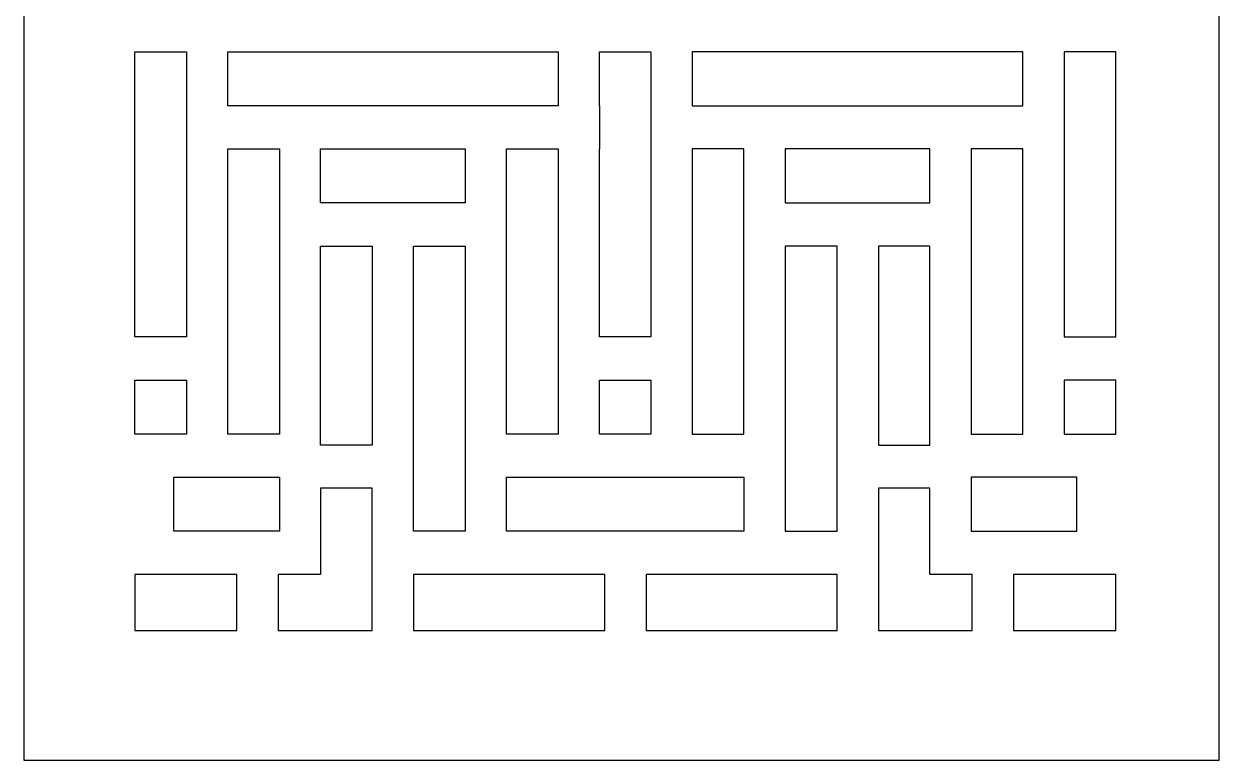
# Model space of a CAD drawing. Header units: centimetres. Extents: x -9.3 to 8.7, y -8.2 to 13.6.
# Drawn here: x 0.13 to 8.75, y -8.19 to -2.88 of the extents above; entities that cross this region are included whole.
import ezdxf

# ---------------------------------------------------------------- set-up
doc = ezdxf.new("R2010")
doc.units = ezdxf.units.CM
doc.header["$MEASUREMENT"] = 0
doc.layers.add('layer 1', color=7, linetype='Continuous')

msp = doc.modelspace()

# ---------------------------------------------------------------- linework, layer by layer
at = {"layer": 'layer 1', "color": 177}
for points, knots in [([(8.74546, 13.59895), (8.74546, 13.59895), (8.74546, 12.26156), (8.74546, 12.26156), (8.74546, 12.26156), (8.74546, 12.26156), (8.74546, 11.95036), (8.74546, 11.95036), (8.74546, 11.95036), (8.74546, 11.95036), (8.74546, 11.56136), (8.74546, 11.56136), (8.74546, 11.56136), (8.74546, 11.56136), (8.74546, 11.25016), (8.74546, 11.25016), (8.74546, 11.25016), (8.74546, 11.25016), (8.74546, 8.25796), (8.74546, 8.25796), (8.74546, 8.25796), (8.74546, 8.25796), (8.74546, 7.94675), (8.74546, 7.94675), (8.74546, 7.94675), (8.74546, 7.94675), (8.74546, 7.55775), (8.74546, 7.55775), (8.74546, 7.55775), (8.74546, 7.55775), (8.74546, 7.24655), (8.74546, 7.24655), (8.74546, 7.24655), (8.74546, 7.24655), (8.74546, -2.06965), (8.74546, -2.06965), (8.74546, -2.06965), (8.74546, -2.06965), (8.74546, -2.38085), (8.74546, -2.38085), (8.74546, -2.38085), (8.74546, -2.38085), (8.74546, -2.76985), (8.74546, -2.76985), (8.74546, -2.76985), (8.74546, -2.76985), (8.74546, -3.08105), (8.74546, -3.08105), (8.74546, -3.08105), (8.74546, -3.08105), (8.74546, -5.83635), (8.74546, -5.83635), (8.74546, -5.83635), (8.74546, -5.83635), (8.74546, -6.14755), (8.74546, -6.14755), (8.74546, -6.14755), (8.74546, -6.14755), (8.74546, -6.53656), (8.74546, -6.53656), (8.74546, -6.53656), (8.74546, -6.53656), (8.74546, -6.84776), (8.74546, -6.84776), (8.74546, -6.84776), (8.74546, -6.84776), (8.74546, -8.18514), (8.74546, -8.18514), (8.74546, -8.18514), (8.74546, -8.18514), (4.44342, -8.18514), (4.44342, -8.18514), (4.44342, -8.18514), (4.44342, -8.18514), (4.43558, -8.18514), (4.43558, -8.18514), (4.43558, -8.18514), (4.43558, -8.18514), (0.13354, -8.18514), (0.13354, -8.18514), (0.13354, -8.18514), (0.13354, -8.18514), (0.13354, -6.84776), (0.13354, -6.84776), (0.13354, -6.84776), (0.13354, -6.84776), (0.13354, -6.53656), (0.13354, -6.53656), (0.13354, -6.53656), (0.13354, -6.53656), (0.13354, -6.14755), (0.13354, -6.14755), (0.13354, -6.14755), (0.13354, -6.14755), (0.13354, -5.83635), (0.13354, -5.83635), (0.13354, -5.83635), (0.13354, -5.83635), (0.13354, -3.08105), (0.13354, -3.08105), (0.13354, -3.08105), (0.13354, -3.08105), (0.13354, -2.76985), (0.13354, -2.76985), (0.13354, -2.76985), (0.13354, -2.76985), (0.13354, -2.38085), (0.13354, -2.38085), (0.13354, -2.38085), (0.13354, -2.38085), (0.13354, -2.06965), (0.13354, -2.06965), (0.13354, -2.06965), (0.13354, -2.06965), (0.13354, 7.24655), (0.13354, 7.24655), (0.13354, 7.24655), (0.13354, 7.24655), (0.13354, 7.55775), (0.13354, 7.55775), (0.13354, 7.55775), (0.13354, 7.55775), (0.13354, 7.94675), (0.13354, 7.94675), (0.13354, 7.94675), (0.13354, 7.94675), (0.13354, 8.25796), (0.13354, 8.25796), (0.13354, 8.25796), (0.13354, 8.25796), (0.13354, 11.25016), (0.13354, 11.25016), (0.13354, 11.25016), (0.13354, 11.25016), (0.13354, 11.56136), (0.13354, 11.56136), (0.13354, 11.56136), (0.13354, 11.56136), (0.13354, 11.95036), (0.13354, 11.95036), (0.13354, 11.95036), (0.13354, 11.95036), (0.13354, 12.26156), (0.13354, 12.26156), (0.13354, 12.26156), (0.13354, 12.26156), (0.13354, 13.59895), (0.13354, 13.59895), (0.13354, 13.59895), (0.13354, 13.59895), (4.43558, 13.59895), (4.43558, 13.59895), (4.43558, 13.59895), (4.43558, 13.59895), (4.44342, 13.59895), (4.44342, 13.59895), (4.44342, 13.59895), (4.44342, 13.59895), (8.74546, 13.59895), (8.74546, 13.59895)], [0, 0, 0, 0, 0.0243902, 0.0243902, 0.0243902, 0.0243902, 0.0487805, 0.0487805, 0.0487805, 0.0487805, 0.0731707, 0.0731707, 0.0731707, 0.0731707, 0.097561, 0.097561, 0.097561, 0.097561, 0.1219512, 0.1219512, 0.1219512, 0.1219512, 0.1463415, 0.1463415, 0.1463415, 0.1463415, 0.1707317, 0.1707317, 0.1707317, 0.1707317, 0.195122, 0.195122, 0.195122, 0.195122, 0.2195122, 0.2195122, 0.2195122, 0.2195122, 0.2439024, 0.2439024, 0.2439024, 0.2439024, 0.2682927, 0.2682927, 0.2682927, 0.2682927, 0.2926829, 0.2926829, 0.2926829, 0.2926829, 0.3170732, 0.3170732, 0.3170732, 0.3170732, 0.3414634, 0.3414634, 0.3414634, 0.3414634, 0.3658537, 0.3658537, 0.3658537, 0.3658537, 0.3902439, 0.3902439, 0.3902439, 0.3902439, 0.4146341, 0.4146341, 0.4146341, 0.4146341, 0.4390244, 0.4390244, 0.4390244, 0.4390244, 0.4634146, 0.4634146, 0.4634146, 0.4634146, 0.4878049, 0.4878049, 0.4878049, 0.4878049, 0.5121951, 0.5121951, 0.5121951, 0.5121951, 0.5365854, 0.5365854, 0.5365854, 0.5365854, 0.5609756, 0.5609756, 0.5609756, 0.5609756, 0.5853659, 0.5853659, 0.5853659, 0.5853659, 0.6097561, 0.6097561, 0.6097561, 0.6097561, 0.6341463, 0.6341463, 0.6341463, 0.6341463, 0.6585366, 0.6585366, 0.6585366, 0.6585366, 0.6829268, 0.6829268, 0.6829268, 0.6829268, 0.7073171, 0.7073171, 0.7073171, 0.7073171, 0.7317073, 0.7317073, 0.7317073, 0.7317073, 0.7560976, 0.7560976, 0.7560976, 0.7560976, 0.7804878, 0.7804878, 0.7804878, 0.7804878, 0.804878, 0.804878, 0.804878, 0.804878, 0.8292683, 0.8292683, 0.8292683, 0.8292683, 0.8536585, 0.8536585, 0.8536585, 0.8536585, 0.8780488, 0.8780488, 0.8780488, 0.8780488, 0.902439, 0.902439, 0.902439, 0.902439, 0.9268293, 0.9268293, 0.9268293, 0.9268293, 0.9512195, 0.9512195, 0.9512195, 0.9512195, 1, 1, 1, 1]), ([(0.93197, -3.08105), (0.93197, -3.08105), (0.93197, -5.13615), (0.93197, -5.13615), (0.93197, -5.13615), (0.93197, -5.13615), (1.30425, -5.13615), (1.30425, -5.13615), (1.30425, -5.13615), (1.30425, -5.13615), (1.30425, -3.08105), (1.30425, -3.08105), (1.30425, -3.08105), (1.30425, -3.08105), (0.93197, -3.08105), (0.93197, -3.08105)], [0, 0, 0, 0, 0.2, 0.2, 0.2, 0.2, 0.4, 0.4, 0.4, 0.4, 0.6, 0.6, 0.6, 0.6, 1, 1, 1, 1]), ([(1.60223, -3.08105), (1.60223, -3.08105), (1.60223, -3.47005), (1.60223, -3.47005), (1.60223, -3.47005), (1.60223, -3.47005), (3.98369, -3.47005), (3.98369, -3.47005), (3.98369, -3.47005), (3.98369, -3.47005), (3.98369, -3.08105), (3.98369, -3.08105), (3.98369, -3.08105), (3.98369, -3.08105), (2.94039, -3.08105), (2.94039, -3.08105), (2.94039, -3.08105), (2.94039, -3.08105), (2.64242, -3.08105), (2.64242, -3.08105), (2.64242, -3.08105), (2.64242, -3.08105), (1.60223, -3.08105), (1.60223, -3.08105)], [0, 0, 0, 0, 0.1428571, 0.1428571, 0.1428571, 0.1428571, 0.2857143, 0.2857143, 0.2857143, 0.2857143, 0.4285714, 0.4285714, 0.4285714, 0.4285714, 0.5714286, 0.5714286, 0.5714286, 0.5714286, 0.7142857, 0.7142857, 0.7142857, 0.7142857, 1, 1, 1, 1]), ([(4.65122, -5.13615), (4.65122, -5.13615), (4.65122, -3.78126), (4.65122, -3.78126), (4.65122, -3.78126), (4.65122, -3.78126), (4.65044, -3.78126), (4.65044, -3.78126), (4.65044, -3.78126), (4.65044, -3.78126), (4.65044, -3.47005), (4.65044, -3.47005), (4.65044, -3.47005), (4.65044, -3.47005), (4.65122, -3.47005), (4.65122, -3.47005), (4.65122, -3.47005), (4.65122, -3.47005), (4.65122, -3.08105), (4.65122, -3.08105), (4.65122, -3.08105), (4.65122, -3.08105), (4.28167, -3.08105), (4.28167, -3.08105), (4.28167, -3.08105), (4.28167, -3.08105), (4.28167, -3.47005), (4.28167, -3.47005), (4.28167, -3.47005), (4.28167, -3.47005), (4.28245, -3.47005), (4.28245, -3.47005), (4.28245, -3.47005), (4.28245, -3.47005), (4.28245, -3.78126), (4.28245, -3.78126), (4.28245, -3.78126), (4.28245, -3.78126), (4.28167, -3.78126), (4.28167, -3.78126), (4.28167, -3.78126), (4.28167, -3.78126), (4.28167, -5.13615), (4.28167, -5.13615), (4.28167, -5.13615), (4.28167, -5.13615), (4.65122, -5.13615), (4.65122, -5.13615)], [0, 0, 0, 0, 0.0769231, 0.0769231, 0.0769231, 0.0769231, 0.1538462, 0.1538462, 0.1538462, 0.1538462, 0.2307692, 0.2307692, 0.2307692, 0.2307692, 0.3076923, 0.3076923, 0.3076923, 0.3076923, 0.3846154, 0.3846154, 0.3846154, 0.3846154, 0.4615385, 0.4615385, 0.4615385, 0.4615385, 0.5384615, 0.5384615, 0.5384615, 0.5384615, 0.6153846, 0.6153846, 0.6153846, 0.6153846, 0.6923077, 0.6923077, 0.6923077, 0.6923077, 0.7692308, 0.7692308, 0.7692308, 0.7692308, 0.8461538, 0.8461538, 0.8461538, 0.8461538, 1, 1, 1, 1]), ([(7.33066, -3.08105), (7.33066, -3.08105), (7.33066, -3.47005), (7.33066, -3.47005), (7.33066, -3.47005), (7.33066, -3.47005), (4.94919, -3.47005), (4.94919, -3.47005), (4.94919, -3.47005), (4.94919, -3.47005), (4.94919, -3.08105), (4.94919, -3.08105), (4.94919, -3.08105), (4.94919, -3.08105), (5.9925, -3.08105), (5.9925, -3.08105), (5.9925, -3.08105), (5.9925, -3.08105), (6.29047, -3.08105), (6.29047, -3.08105), (6.29047, -3.08105), (6.29047, -3.08105), (7.33066, -3.08105), (7.33066, -3.08105)], [0, 0, 0, 0, 0.1428571, 0.1428571, 0.1428571, 0.1428571, 0.2857143, 0.2857143, 0.2857143, 0.2857143, 0.4285714, 0.4285714, 0.4285714, 0.4285714, 0.5714286, 0.5714286, 0.5714286, 0.5714286, 0.7142857, 0.7142857, 0.7142857, 0.7142857, 1, 1, 1, 1]), ([(8.00091, -3.08105), (8.00091, -3.08105), (8.00091, -5.13615), (8.00091, -5.13615), (8.00091, -5.13615), (8.00091, -5.13615), (7.62864, -5.13615), (7.62864, -5.13615), (7.62864, -5.13615), (7.62864, -5.13615), (7.62864, -3.08105), (7.62864, -3.08105), (7.62864, -3.08105), (7.62864, -3.08105), (8.00091, -3.08105), (8.00091, -3.08105)], [0, 0, 0, 0, 0.2, 0.2, 0.2, 0.2, 0.4, 0.4, 0.4, 0.4, 0.6, 0.6, 0.6, 0.6, 1, 1, 1, 1]), ([(1.60223, -3.78126), (1.60223, -3.78126), (1.60223, -5.83635), (1.60223, -5.83635), (1.60223, -5.83635), (1.60223, -5.83635), (1.97411, -5.83635), (1.97411, -5.83635), (1.97411, -5.83635), (1.97411, -5.83635), (1.97411, -3.78126), (1.97411, -3.78126), (1.97411, -3.78126), (1.97411, -3.78126), (1.60223, -3.78126), (1.60223, -3.78126)], [0, 0, 0, 0, 0.2, 0.2, 0.2, 0.2, 0.4, 0.4, 0.4, 0.4, 0.6, 0.6, 0.6, 0.6, 1, 1, 1, 1]), ([(2.2717, -3.78126), (2.2717, -3.78126), (2.2717, -4.17026), (2.2717, -4.17026), (2.2717, -4.17026), (2.2717, -4.17026), (3.31305, -4.17026), (3.31305, -4.17026), (3.31305, -4.17026), (3.31305, -4.17026), (3.31305, -3.78126), (3.31305, -3.78126), (3.31305, -3.78126), (3.31305, -3.78126), (2.2717, -3.78126), (2.2717, -3.78126)], [0, 0, 0, 0, 0.2, 0.2, 0.2, 0.2, 0.4, 0.4, 0.4, 0.4, 0.6, 0.6, 0.6, 0.6, 1, 1, 1, 1]), ([(3.61103, -3.78126), (3.61103, -3.78126), (3.61103, -5.83635), (3.61103, -5.83635), (3.61103, -5.83635), (3.61103, -5.83635), (3.98369, -5.83635), (3.98369, -5.83635), (3.98369, -5.83635), (3.98369, -5.83635), (3.98369, -3.78126), (3.98369, -3.78126), (3.98369, -3.78126), (3.98369, -3.78126), (3.61103, -3.78126), (3.61103, -3.78126)], [0, 0, 0, 0, 0.2, 0.2, 0.2, 0.2, 0.4, 0.4, 0.4, 0.4, 0.6, 0.6, 0.6, 0.6, 1, 1, 1, 1]), ([(5.32186, -3.78126), (5.32186, -3.78126), (5.32186, -5.83635), (5.32186, -5.83635), (5.32186, -5.83635), (5.32186, -5.83635), (4.94919, -5.83635), (4.94919, -5.83635), (4.94919, -5.83635), (4.94919, -5.83635), (4.94919, -3.78126), (4.94919, -3.78126), (4.94919, -3.78126), (4.94919, -3.78126), (5.32186, -3.78126), (5.32186, -3.78126)], [0, 0, 0, 0, 0.2, 0.2, 0.2, 0.2, 0.4, 0.4, 0.4, 0.4, 0.6, 0.6, 0.6, 0.6, 1, 1, 1, 1]), ([(6.66119, -3.78126), (6.66119, -3.78126), (6.66119, -4.17026), (6.66119, -4.17026), (6.66119, -4.17026), (6.66119, -4.17026), (5.61983, -4.17026), (5.61983, -4.17026), (5.61983, -4.17026), (5.61983, -4.17026), (5.61983, -3.78126), (5.61983, -3.78126), (5.61983, -3.78126), (5.61983, -3.78126), (6.66119, -3.78126), (6.66119, -3.78126)], [0, 0, 0, 0, 0.2, 0.2, 0.2, 0.2, 0.4, 0.4, 0.4, 0.4, 0.6, 0.6, 0.6, 0.6, 1, 1, 1, 1]), ([(7.33066, -3.78126), (7.33066, -3.78126), (7.33066, -5.83635), (7.33066, -5.83635), (7.33066, -5.83635), (7.33066, -5.83635), (6.95878, -5.83635), (6.95878, -5.83635), (6.95878, -5.83635), (6.95878, -5.83635), (6.95878, -3.78126), (6.95878, -3.78126), (6.95878, -3.78126), (6.95878, -3.78126), (7.33066, -3.78126), (7.33066, -3.78126)], [0, 0, 0, 0, 0.2, 0.2, 0.2, 0.2, 0.4, 0.4, 0.4, 0.4, 0.6, 0.6, 0.6, 0.6, 1, 1, 1, 1]), ([(2.64242, -4.48146), (2.64242, -4.48146), (2.2717, -4.48146), (2.2717, -4.48146), (2.2717, -4.48146), (2.2717, -4.48146), (2.2717, -5.91571), (2.2717, -5.91571), (2.2717, -5.91571), (2.2717, -5.91571), (2.64242, -5.91571), (2.64242, -5.91571), (2.64242, -5.91571), (2.64242, -5.91571), (2.64242, -4.48146), (2.64242, -4.48146)], [0, 0, 0, 0, 0.2, 0.2, 0.2, 0.2, 0.4, 0.4, 0.4, 0.4, 0.6, 0.6, 0.6, 0.6, 1, 1, 1, 1]), ([(2.94039, -6.53656), (2.94039, -6.53656), (3.31305, -6.53656), (3.31305, -6.53656), (3.31305, -6.53656), (3.31305, -6.53656), (3.31305, -6.3934), (3.31305, -6.3934), (3.31305, -6.3934), (3.31305, -6.3934), (3.31305, -6.14755), (3.31305, -6.14755), (3.31305, -6.14755), (3.31305, -6.14755), (3.31305, -5.83635), (3.31305, -5.83635), (3.31305, -5.83635), (3.31305, -5.83635), (3.31305, -4.48146), (3.31305, -4.48146), (3.31305, -4.48146), (3.31305, -4.48146), (2.94039, -4.48146), (2.94039, -4.48146), (2.94039, -4.48146), (2.94039, -4.48146), (2.94039, -6.53656), (2.94039, -6.53656)], [0, 0, 0, 0, 0.125, 0.125, 0.125, 0.125, 0.25, 0.25, 0.25, 0.25, 0.375, 0.375, 0.375, 0.375, 0.5, 0.5, 0.5, 0.5, 0.625, 0.625, 0.625, 0.625, 0.75, 0.75, 0.75, 0.75, 1, 1, 1, 1]), ([(5.9925, -6.53656), (5.9925, -6.53656), (5.61983, -6.53656), (5.61983, -6.53656), (5.61983, -6.53656), (5.61983, -6.53656), (5.61983, -6.3934), (5.61983, -6.3934), (5.61983, -6.3934), (5.61983, -6.3934), (5.61983, -6.14755), (5.61983, -6.14755), (5.61983, -6.14755), (5.61983, -6.14755), (5.61983, -5.83635), (5.61983, -5.83635), (5.61983, -5.83635), (5.61983, -5.83635), (5.61983, -4.48146), (5.61983, -4.48146), (5.61983, -4.48146), (5.61983, -4.48146), (5.9925, -4.48146), (5.9925, -4.48146), (5.9925, -4.48146), (5.9925, -4.48146), (5.9925, -6.53656), (5.9925, -6.53656)], [0, 0, 0, 0, 0.125, 0.125, 0.125, 0.125, 0.25, 0.25, 0.25, 0.25, 0.375, 0.375, 0.375, 0.375, 0.5, 0.5, 0.5, 0.5, 0.625, 0.625, 0.625, 0.625, 0.75, 0.75, 0.75, 0.75, 1, 1, 1, 1]), ([(6.29047, -4.48146), (6.29047, -4.48146), (6.66119, -4.48146), (6.66119, -4.48146), (6.66119, -4.48146), (6.66119, -4.48146), (6.66119, -5.91571), (6.66119, -5.91571), (6.66119, -5.91571), (6.66119, -5.91571), (6.29047, -5.91571), (6.29047, -5.91571), (6.29047, -5.91571), (6.29047, -5.91571), (6.29047, -4.48146), (6.29047, -4.48146)], [0, 0, 0, 0, 0.2, 0.2, 0.2, 0.2, 0.4, 0.4, 0.4, 0.4, 0.6, 0.6, 0.6, 0.6, 1, 1, 1, 1]), ([(1.30425, -5.83635), (1.30425, -5.83635), (1.30425, -5.44735), (1.30425, -5.44735), (1.30425, -5.44735), (1.30425, -5.44735), (0.93197, -5.44735), (0.93197, -5.44735), (0.93197, -5.44735), (0.93197, -5.44735), (0.93197, -5.83635), (0.93197, -5.83635), (0.93197, -5.83635), (0.93197, -5.83635), (1.30425, -5.83635), (1.30425, -5.83635)], [0, 0, 0, 0, 0.2, 0.2, 0.2, 0.2, 0.4, 0.4, 0.4, 0.4, 0.6, 0.6, 0.6, 0.6, 1, 1, 1, 1]), ([(4.65122, -5.83635), (4.65122, -5.83635), (4.65122, -5.44735), (4.65122, -5.44735), (4.65122, -5.44735), (4.65122, -5.44735), (4.28167, -5.44735), (4.28167, -5.44735), (4.28167, -5.44735), (4.28167, -5.44735), (4.28167, -5.83635), (4.28167, -5.83635), (4.28167, -5.83635), (4.28167, -5.83635), (4.65122, -5.83635), (4.65122, -5.83635)], [0, 0, 0, 0, 0.2, 0.2, 0.2, 0.2, 0.4, 0.4, 0.4, 0.4, 0.6, 0.6, 0.6, 0.6, 1, 1, 1, 1]), ([(7.62864, -5.83635), (7.62864, -5.83635), (7.62864, -5.44735), (7.62864, -5.44735), (7.62864, -5.44735), (7.62864, -5.44735), (8.00091, -5.44735), (8.00091, -5.44735), (8.00091, -5.44735), (8.00091, -5.44735), (8.00091, -5.83635), (8.00091, -5.83635), (8.00091, -5.83635), (8.00091, -5.83635), (7.62864, -5.83635), (7.62864, -5.83635)], [0, 0, 0, 0, 0.2, 0.2, 0.2, 0.2, 0.4, 0.4, 0.4, 0.4, 0.6, 0.6, 0.6, 0.6, 1, 1, 1, 1]), ([(1.60223, -6.14755), (1.60223, -6.14755), (1.30425, -6.14755), (1.30425, -6.14755), (1.30425, -6.14755), (1.30425, -6.14755), (1.21322, -6.14755), (1.21322, -6.14755), (1.21322, -6.14755), (1.21322, -6.14755), (1.21322, -6.53656), (1.21322, -6.53656), (1.21322, -6.53656), (1.21322, -6.53656), (1.97411, -6.53656), (1.97411, -6.53656), (1.97411, -6.53656), (1.97411, -6.53656), (1.97411, -6.14755), (1.97411, -6.14755), (1.97411, -6.14755), (1.97411, -6.14755), (1.60223, -6.14755), (1.60223, -6.14755)], [0, 0, 0, 0, 0.1428571, 0.1428571, 0.1428571, 0.1428571, 0.2857143, 0.2857143, 0.2857143, 0.2857143, 0.4285714, 0.4285714, 0.4285714, 0.4285714, 0.5714286, 0.5714286, 0.5714286, 0.5714286, 0.7142857, 0.7142857, 0.7142857, 0.7142857, 1, 1, 1, 1]), ([(5.32186, -6.53656), (5.32186, -6.53656), (5.32186, -6.14755), (5.32186, -6.14755), (5.32186, -6.14755), (5.32186, -6.14755), (3.61103, -6.14755), (3.61103, -6.14755), (3.61103, -6.14755), (3.61103, -6.14755), (3.61103, -6.53656), (3.61103, -6.53656), (3.61103, -6.53656), (3.61103, -6.53656), (5.32186, -6.53656), (5.32186, -6.53656)], [0, 0, 0, 0, 0.2, 0.2, 0.2, 0.2, 0.4, 0.4, 0.4, 0.4, 0.6, 0.6, 0.6, 0.6, 1, 1, 1, 1]), ([(7.33066, -6.14755), (7.33066, -6.14755), (7.62864, -6.14755), (7.62864, -6.14755), (7.62864, -6.14755), (7.62864, -6.14755), (7.71966, -6.14755), (7.71966, -6.14755), (7.71966, -6.14755), (7.71966, -6.14755), (7.71966, -6.53656), (7.71966, -6.53656), (7.71966, -6.53656), (7.71966, -6.53656), (6.95878, -6.53656), (6.95878, -6.53656), (6.95878, -6.53656), (6.95878, -6.53656), (6.95878, -6.14755), (6.95878, -6.14755), (6.95878, -6.14755), (6.95878, -6.14755), (7.33066, -6.14755), (7.33066, -6.14755)], [0, 0, 0, 0, 0.1428571, 0.1428571, 0.1428571, 0.1428571, 0.2857143, 0.2857143, 0.2857143, 0.2857143, 0.4285714, 0.4285714, 0.4285714, 0.4285714, 0.5714286, 0.5714286, 0.5714286, 0.5714286, 0.7142857, 0.7142857, 0.7142857, 0.7142857, 1, 1, 1, 1]), ([(2.64242, -7.17257), (2.64242, -7.17257), (2.64242, -7.25193), (2.64242, -7.25193), (2.64242, -7.25193), (2.64242, -7.25193), (1.96672, -7.25193), (1.96672, -7.25193), (1.96672, -7.25193), (1.96672, -7.25193), (1.96672, -6.84776), (1.96672, -6.84776), (1.96672, -6.84776), (1.96672, -6.84776), (1.97411, -6.84776), (1.97411, -6.84776), (1.97411, -6.84776), (1.97411, -6.84776), (2.2717, -6.84776), (2.2717, -6.84776), (2.2717, -6.84776), (2.2717, -6.84776), (2.2717, -6.53656), (2.2717, -6.53656), (2.2717, -6.53656), (2.2717, -6.53656), (2.2717, -6.22691), (2.2717, -6.22691), (2.2717, -6.22691), (2.2717, -6.22691), (2.64242, -6.22691), (2.64242, -6.22691), (2.64242, -6.22691), (2.64242, -6.22691), (2.64242, -6.53656), (2.64242, -6.53656), (2.64242, -6.53656), (2.64242, -6.53656), (2.64242, -6.84776), (2.64242, -6.84776), (2.64242, -6.84776), (2.64242, -6.84776), (2.64242, -7.05471), (2.64242, -7.05471), (2.64242, -7.05471), (2.64242, -7.05471), (2.64242, -7.17257), (2.64242, -7.17257)], [0, 0, 0, 0, 0.0769231, 0.0769231, 0.0769231, 0.0769231, 0.1538462, 0.1538462, 0.1538462, 0.1538462, 0.2307692, 0.2307692, 0.2307692, 0.2307692, 0.3076923, 0.3076923, 0.3076923, 0.3076923, 0.3846154, 0.3846154, 0.3846154, 0.3846154, 0.4615385, 0.4615385, 0.4615385, 0.4615385, 0.5384615, 0.5384615, 0.5384615, 0.5384615, 0.6153846, 0.6153846, 0.6153846, 0.6153846, 0.6923077, 0.6923077, 0.6923077, 0.6923077, 0.7692308, 0.7692308, 0.7692308, 0.7692308, 0.8461538, 0.8461538, 0.8461538, 0.8461538, 1, 1, 1, 1]), ([(6.29047, -7.25193), (6.29047, -7.25193), (6.29047, -6.84776), (6.29047, -6.84776), (6.29047, -6.84776), (6.29047, -6.84776), (6.29047, -6.53656), (6.29047, -6.53656), (6.29047, -6.53656), (6.29047, -6.53656), (6.29047, -6.22691), (6.29047, -6.22691), (6.29047, -6.22691), (6.29047, -6.22691), (6.66119, -6.22691), (6.66119, -6.22691), (6.66119, -6.22691), (6.66119, -6.22691), (6.66119, -6.53656), (6.66119, -6.53656), (6.66119, -6.53656), (6.66119, -6.53656), (6.66119, -6.84776), (6.66119, -6.84776), (6.66119, -6.84776), (6.66119, -6.84776), (6.95878, -6.84776), (6.95878, -6.84776), (6.95878, -6.84776), (6.95878, -6.84776), (6.96617, -6.84776), (6.96617, -6.84776), (6.96617, -6.84776), (6.96617, -6.84776), (6.96578, -7.25193), (6.96578, -7.25193), (6.96578, -7.25193), (6.96578, -7.25193), (6.29047, -7.25193), (6.29047, -7.25193)], [0, 0, 0, 0, 0.0909091, 0.0909091, 0.0909091, 0.0909091, 0.1818182, 0.1818182, 0.1818182, 0.1818182, 0.2727273, 0.2727273, 0.2727273, 0.2727273, 0.3636364, 0.3636364, 0.3636364, 0.3636364, 0.4545455, 0.4545455, 0.4545455, 0.4545455, 0.5454545, 0.5454545, 0.5454545, 0.5454545, 0.6363636, 0.6363636, 0.6363636, 0.6363636, 0.7272727, 0.7272727, 0.7272727, 0.7272727, 0.8181818, 0.8181818, 0.8181818, 0.8181818, 1, 1, 1, 1]), ([(1.66875, -7.25193), (1.66875, -7.25193), (0.93197, -7.25193), (0.93197, -7.25193), (0.93197, -7.25193), (0.93197, -7.25193), (0.93197, -6.84776), (0.93197, -6.84776), (0.93197, -6.84776), (0.93197, -6.84776), (1.66875, -6.84776), (1.66875, -6.84776), (1.66875, -6.84776), (1.66875, -6.84776), (1.66875, -7.25193), (1.66875, -7.25193)], [0, 0, 0, 0, 0.2, 0.2, 0.2, 0.2, 0.4, 0.4, 0.4, 0.4, 0.6, 0.6, 0.6, 0.6, 1, 1, 1, 1]), ([(2.94039, -7.25193), (2.94039, -7.25193), (2.94039, -7.17257), (2.94039, -7.17257), (2.94039, -7.17257), (2.94039, -7.17257), (2.94039, -7.05471), (2.94039, -7.05471), (2.94039, -7.05471), (2.94039, -7.05471), (2.94039, -6.84776), (2.94039, -6.84776), (2.94039, -6.84776), (2.94039, -6.84776), (3.62931, -6.84776), (3.62931, -6.84776), (3.62931, -6.84776), (3.62931, -6.84776), (4.31862, -6.84776), (4.31862, -6.84776), (4.31862, -6.84776), (4.31862, -6.84776), (4.31862, -7.25193), (4.31862, -7.25193), (4.31862, -7.25193), (4.31862, -7.25193), (2.94039, -7.25193), (2.94039, -7.25193)], [0, 0, 0, 0, 0.125, 0.125, 0.125, 0.125, 0.25, 0.25, 0.25, 0.25, 0.375, 0.375, 0.375, 0.375, 0.5, 0.5, 0.5, 0.5, 0.625, 0.625, 0.625, 0.625, 0.75, 0.75, 0.75, 0.75, 1, 1, 1, 1]), ([(5.9925, -7.25193), (5.9925, -7.25193), (4.6166, -7.25193), (4.6166, -7.25193), (4.6166, -7.25193), (4.6166, -7.25193), (4.6166, -6.84776), (4.6166, -6.84776), (4.6166, -6.84776), (4.6166, -6.84776), (5.9925, -6.84776), (5.9925, -6.84776), (5.9925, -6.84776), (5.9925, -6.84776), (5.9925, -7.25193), (5.9925, -7.25193)], [0, 0, 0, 0, 0.2, 0.2, 0.2, 0.2, 0.4, 0.4, 0.4, 0.4, 0.6, 0.6, 0.6, 0.6, 1, 1, 1, 1]), ([(7.26336, -7.25193), (7.26336, -7.25193), (7.26336, -7.13328), (7.26336, -7.13328), (7.26336, -7.13328), (7.26336, -7.13328), (7.26414, -7.13328), (7.26414, -7.13328), (7.26414, -7.13328), (7.26414, -7.13328), (7.26414, -6.84776), (7.26414, -6.84776), (7.26414, -6.84776), (7.26414, -6.84776), (8.00091, -6.84776), (8.00091, -6.84776), (8.00091, -6.84776), (8.00091, -6.84776), (8.00091, -7.25193), (8.00091, -7.25193), (8.00091, -7.25193), (8.00091, -7.25193), (7.26336, -7.25193), (7.26336, -7.25193)], [0, 0, 0, 0, 0.1428571, 0.1428571, 0.1428571, 0.1428571, 0.2857143, 0.2857143, 0.2857143, 0.2857143, 0.4285714, 0.4285714, 0.4285714, 0.4285714, 0.5714286, 0.5714286, 0.5714286, 0.5714286, 0.7142857, 0.7142857, 0.7142857, 0.7142857, 1, 1, 1, 1])]:
    msp.add_open_spline(points, degree=3, knots=knots, dxfattribs=at)

doc.saveas('drawing.dxf')
